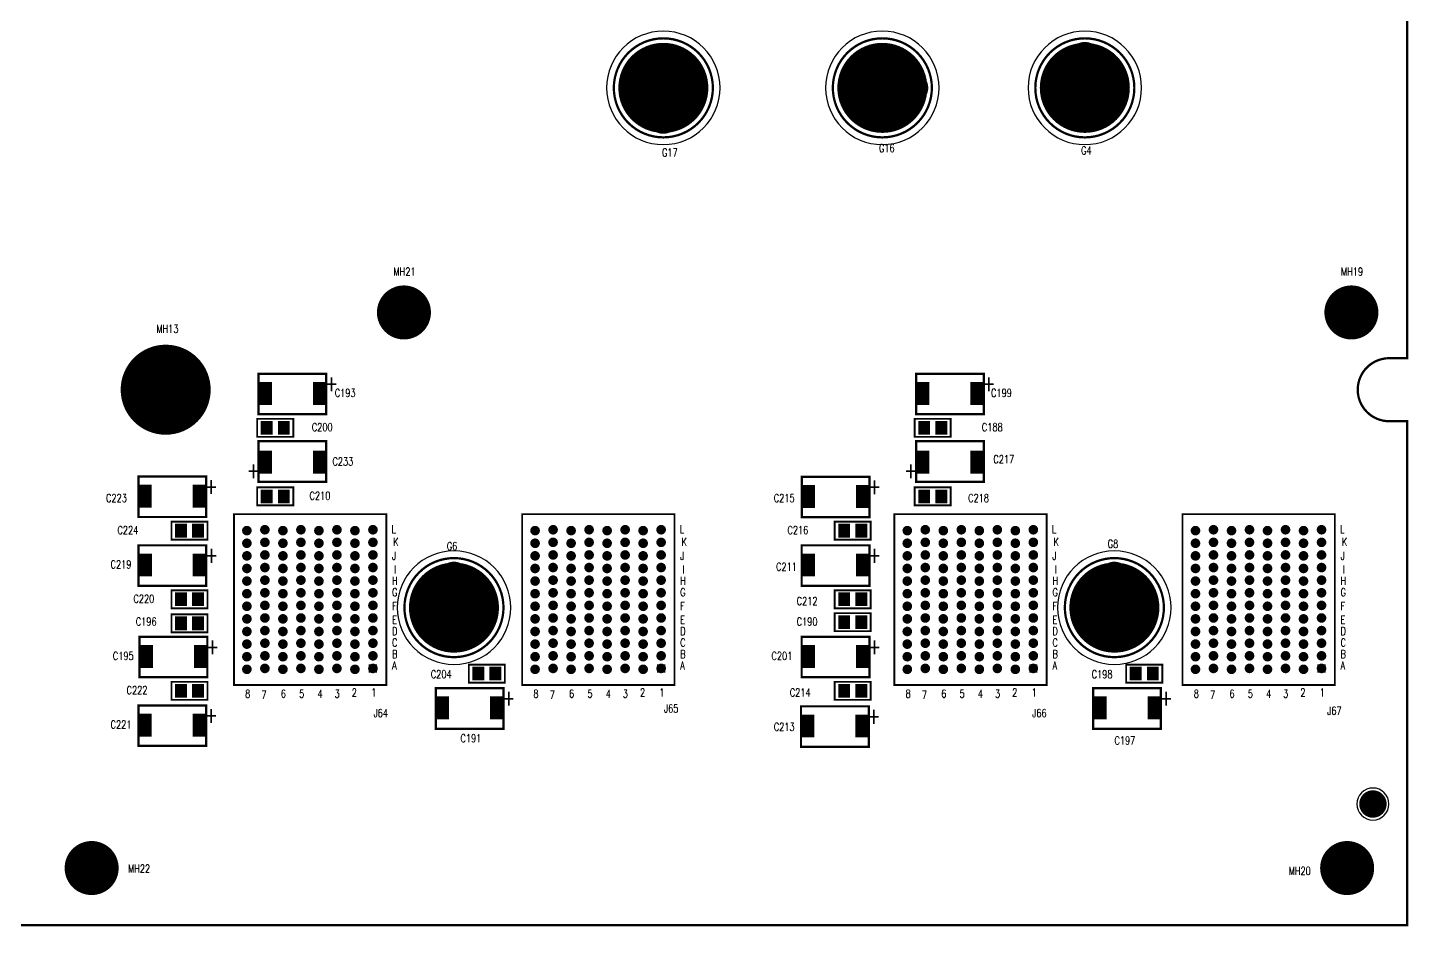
# Model space of a CAD drawing. Extents: x -1 to 432, y 0 to 280.
# Drawn here: x 278.6 to 431.9, y -0.1 to 99.7 of the extents above; entities that cross this region are included whole.
import ezdxf

# ---------------------------------------------------------------- set-up
doc = ezdxf.new("R2010")
doc.units = 0
doc.linetypes.add('KEEPOUT_00011000$0', pattern=[2, 1, 1])
doc.linetypes.add('KEEPOUT_00011110$0', pattern=[2, 1, 1])
for name, color, linetype in [('BOARD_OUTLINE_00', 2, 'CONTINUOUS'), ('DRIL_NPLTE_THRU_01', 176, 'CONTINUOUS'), ('DRIL_PLTE_THRU_01', 176, 'CONTINUOUS'), ('DRIL_SYMBOL', 2, 'CONTINUOUS'), ('KEEPOUT_-1', 2, 'CONTINUOUS'), ('PADS_INNER', 5, 'CONTINUOUS'), ('PADS_TOP', 5, 'CONTINUOUS'), ('PADS_XR_21', 4, 'CONTINUOUS'), ('PADS_XR_22', 4, 'CONTINUOUS'), ('PADS_XR_23', 4, 'CONTINUOUS'), ('PADS_XR_28', 4, 'CONTINUOUS'), ('PART_NAME_26', 255, 'CONTINUOUS'), ('PART_TOP_2DLINE_26', 222, 'CONTINUOUS'), ('PART_TOP_TEXT_26', 222, 'CONTINUOUS')]:
    doc.layers.add(name, color=color, linetype=linetype)
doc.styles.add('W0$127', font='simplex', dxfattribs={"width": 0.75})
doc.styles.add('W0$254', font='simplex', dxfattribs={"width": 0.75})

# ---------------------------------------------------------------- blocks, each defined once
blk = doc.blocks.new('SMOOTH_0$254')
at = {"const_width": 0.127}
blk.add_lwpolyline([(-0.0635, 0, 1), (0.0635, 0, 1)], format="xyb", close=True, dxfattribs=at)
blk = doc.blocks.new('BOARD_30791')
at = {"layer": 'BOARD_OUTLINE_00', "const_width": 0.254}
blk.add_lwpolyline([(0, 0), (431.8, 0), (431.8, 55.96999), (429.8, 55.96999, -1), (429.8, 62.96999), (431.8, 62.96999), (431.8, 165.94328), (429.79848, 165.94328, -1), (429.79848, 172.96638), (431.8, 172.96638), (431.8, 279.4), (419.4, 279.4), (419.40226, 279.39, -1), (412.4, 279.39), (412.4, 279.4), (297.399964, 279.4, -1), (290.399978, 279.4), (139.400026, 279.4, -1)], format="xyb", dxfattribs=at)
at = {"layer": 'BOARD_OUTLINE_00'}
for p in [(429.8, 55.96999), (431.8, 55.96999), (431.8, 0)]:
    blk.add_blockref('SMOOTH_0$254', p, dxfattribs=at)
blk = doc.blocks.new('PART_BODY_TOP_1')
at = {"layer": 'KEEPOUT_-1', "linetype": 'KEEPOUT_00011000$0'}
blk.add_lwpolyline([(-6.3, 0, 1), (6.3, 0, 1)], format="xyb", close=True, dxfattribs=at)
at = {"layer": 'PART_TOP_2DLINE_26', "const_width": 0.254}
blk.add_lwpolyline([(5.5, 0, 1), (-5.5, 0, 1)], format="xyb", close=True, dxfattribs=at)
blk = doc.blocks.new('DRIL_SYMBOL_5$15')
at = {"layer": 'DRIL_SYMBOL', "const_width": 0.0508}
for points in [[(-0.254, 0), (0.254, 0)], [(0, -0.254), (0, 0.254)]]:
    blk.add_lwpolyline(points, dxfattribs=at)
blk = doc.blocks.new('DRIL_HOLE_5$15')
at = {"const_width": 2.575}
blk.add_lwpolyline([(-1.2875, 0, 1), (1.2875, 0, 1)], format="xyb", close=True, dxfattribs=at)
blk.add_blockref('DRIL_SYMBOL_5$15', (0, 0))
blk = doc.blocks.new('PAD_0')
at = {"const_width": 5}
blk.add_lwpolyline([(0, -2.5, 1), (0, 2.5, 1)], format="xyb", close=True, dxfattribs=at)
blk = doc.blocks.new('STK_TOP_181')
at = {"layer": 'DRIL_PLTE_THRU_01'}
blk.add_blockref('DRIL_HOLE_5$15', (0, 0), dxfattribs=at)
at = {"layer": 'PADS_INNER'}
blk.add_blockref('PAD_0', (0, 0), dxfattribs=at)
at = {"layer": 'PADS_TOP'}
blk.add_blockref('PAD_0', (0, 0), dxfattribs=at)
blk = doc.blocks.new('DRIL_SYMBOL_2$55')
at = {"layer": 'DRIL_SYMBOL', "const_width": 0.0508}
for points in [[(-0.254, 0), (0.254, 0)], [(0, -0.254), (0, 0.254)]]:
    blk.add_lwpolyline(points, dxfattribs=at)
blk = doc.blocks.new('DRIL_HOLE_2$55')
at = {"const_width": 1.275}
blk.add_lwpolyline([(-0.6375, 0, 1), (0.6375, 0, 1)], format="xyb", close=True, dxfattribs=at)
blk.add_blockref('DRIL_SYMBOL_2$55', (0, 0))
blk = doc.blocks.new('PAD_1')
at = {"const_width": 1.75}
blk.add_lwpolyline([(0, -0.875, 1), (0, 0.875, 1)], format="xyb", close=True, dxfattribs=at)
blk = doc.blocks.new('STK_TOP_182')
at = {"layer": 'DRIL_PLTE_THRU_01'}
blk.add_blockref('DRIL_HOLE_2$55', (0, 0), dxfattribs=at)
at = {"layer": 'PADS_INNER'}
blk.add_blockref('PAD_1', (0, 0), dxfattribs=at)
at = {"layer": 'PADS_TOP'}
blk.add_blockref('PAD_1', (0, 0), dxfattribs=at)
blk = doc.blocks.new('SYM_TOP_3')
for name, p in [('PART_BODY_TOP_1', (0, 0)), ('STK_TOP_181', (0, 0)), ('STK_TOP_182', (3.35, 0))]:
    blk.add_blockref(name, p)
blk = doc.blocks.new('PART_TOP_5')
blk.add_blockref('SYM_TOP_3', (0, 0))
at = {"layer": 'PART_NAME_26', "style": 'W0$127', "width": 0.75}
blk.add_text('G16', height=0.889, dxfattribs=at).set_placement((-0.374, -7.138))
blk = doc.blocks.new('PART_TOP_6')
blk.add_blockref('SYM_TOP_3', (0, 0))
at = {"layer": 'PART_NAME_26', "style": 'W0$127', "width": 0.75}
blk.add_text('G17', height=0.889, rotation=90, dxfattribs=at).set_placement((7.6206, -0.1454))
blk = doc.blocks.new('PART_TOP_28')
blk.add_blockref('SYM_TOP_3', (0, 0))
at = {"layer": 'PART_NAME_26', "style": 'W0$127', "width": 0.75}
blk.add_text('G6', height=0.889, rotation=270, dxfattribs=at).set_placement((6.386, 0.8))
blk = doc.blocks.new('PART_TOP_29')
blk.add_blockref('SYM_TOP_3', (0, 0))
at = {"layer": 'PART_NAME_26', "style": 'W0$127', "width": 0.75}
blk.add_text('G8', height=0.889, rotation=270, dxfattribs=at).set_placement((6.64, 0.744))
blk = doc.blocks.new('PART_TOP_30')
blk.add_blockref('SYM_TOP_3', (0, 0))
at = {"layer": 'PART_NAME_26', "style": 'W0$127', "width": 0.75}
blk.add_text('G4', height=0.889, rotation=270, dxfattribs=at).set_placement((-7.39, 0.41))
blk = doc.blocks.new('SMOOTH_0$2032')
at = {"const_width": 0.1016}
blk.add_lwpolyline([(-0.0508, 0, 1), (0.0508, 0, 1)], format="xyb", close=True, dxfattribs=at)
blk = doc.blocks.new('PART_BODY_TOP_5')
at = {"layer": 'PART_TOP_2DLINE_26', "const_width": 0.203}
blk.add_lwpolyline([(-8.44, 9.48), (8.48, 9.48), (8.48, -9.49), (-8.44, -9.49)], close=True, dxfattribs=at)
at = {"layer": 'PART_TOP_2DLINE_26'}
for p in [(-8.44, 9.48), (8.48, 9.48), (-8.44, -9.49), (8.48, -9.49)]:
    blk.add_blockref('SMOOTH_0$2032', p, dxfattribs=at)
at = {"layer": 'PART_TOP_TEXT_26', "style": 'W0$127', "width": 0.75}
for s, p in [('L', (9.07, 7.37)), ('K', (9.25, 5.97)), ('J', (9.12, 4.39)), ('I', (9.37, 2.9)), ('H', (9.12, 1.63)), ('G', (9.12, 0.36)), ('F', (9.12, -1.17)), ('E', (9.12, -2.69)), ('C', (9.12, -5.23)), ('D', (9.12, -3.96)), ('B', (9.12, -6.5)), ('A', (9.12, -7.77)), ('8', (-7.19, -10.9)), ('7', (-5.38, -11.02)), ('6', (-3.23, -10.9)), ('5', (-1.19, -10.9)), ('4', (0.84, -10.9)), ('3', (2.74, -10.9)), ('2', (4.65, -10.77)), ('1', (6.81, -10.77))]:
    blk.add_text(s, height=0.889, dxfattribs=at).set_placement(p)
blk = doc.blocks.new('DRIL_SYMBOL_0$5')
at = {"layer": 'DRIL_SYMBOL', "const_width": 0.0508}
for points in [[(-0.254, 0), (0.254, 0)], [(0, -0.254), (0, 0.254)]]:
    blk.add_lwpolyline(points, dxfattribs=at)
blk = doc.blocks.new('DRIL_HOLE_0$5')
at = {"const_width": 0.25}
blk.add_lwpolyline([(-0.125, 0, 1), (0.125, 0, 1)], format="xyb", close=True, dxfattribs=at)
blk.add_blockref('DRIL_SYMBOL_0$5', (0, 0))
blk = doc.blocks.new('PAD_2')
at = {"const_width": 0.4572}
blk.add_lwpolyline([(0, -0.2286, 1), (0, 0.2286, 1)], format="xyb", close=True, dxfattribs=at)
blk = doc.blocks.new('PAD_3')
at = {"const_width": 0.5334}
blk.add_lwpolyline([(0, -0.2667, 1), (0, 0.2667, 1)], format="xyb", close=True, dxfattribs=at)
blk = doc.blocks.new('STK_TOP_374')
at = {"layer": 'DRIL_PLTE_THRU_01'}
blk.add_blockref('DRIL_HOLE_0$5', (0, 0), dxfattribs=at)
at = {"layer": 'PADS_INNER'}
blk.add_blockref('PAD_2', (0, 0), dxfattribs=at)
at = {"layer": 'PADS_TOP'}
blk.add_blockref('PAD_2', (0, 0), dxfattribs=at)
at = {"layer": 'PADS_XR_21'}
blk.add_blockref('PAD_3', (0, 0), dxfattribs=at)
at = {"layer": 'PADS_XR_28'}
blk.add_blockref('PAD_3', (0, 0), dxfattribs=at)
blk = doc.blocks.new('PAD_4')
at = {"const_width": 0.9144}
blk.add_lwpolyline([(-0.4572, 0), (0.4572, 0)], dxfattribs=at)
blk = doc.blocks.new('STK_TOP_377')
at = {"layer": 'DRIL_PLTE_THRU_01'}
blk.add_blockref('DRIL_HOLE_0$5', (0, 0), dxfattribs=at)
at = {"layer": 'PADS_INNER'}
blk.add_blockref('PAD_2', (0, 0), dxfattribs=at)
at = {"layer": 'PADS_TOP'}
blk.add_blockref('PAD_4', (0, 0), dxfattribs=at)
at = {"layer": 'PADS_XR_21'}
blk.add_blockref('PAD_3', (0, 0), dxfattribs=at)
at = {"layer": 'PADS_XR_28'}
blk.add_blockref('PAD_3', (0, 0), dxfattribs=at)
blk = doc.blocks.new('SYM_TOP_7')
for name, p in [('PART_BODY_TOP_5', (0, 0)), ('STK_TOP_374', (-7, 7.65)), ('STK_TOP_374', (-5, 7.75)), ('STK_TOP_374', (-3, 7.65)), ('STK_TOP_374', (-1, 7.75)), ('STK_TOP_374', (1, 7.65)), ('STK_TOP_374', (3, 7.75)), ('STK_TOP_374', (5, 7.65)), ('STK_TOP_374', (7, 7.75)), ('STK_TOP_374', (-7, 6.25)), ('STK_TOP_374', (-5, 6.35)), ('STK_TOP_374', (-3, 6.25)), ('STK_TOP_374', (-1, 6.35)), ('STK_TOP_374', (1, 6.25)), ('STK_TOP_374', (3, 6.35)), ('STK_TOP_374', (5, 6.25)), ('STK_TOP_374', (7, 6.35)), ('STK_TOP_374', (-7, 4.85)), ('STK_TOP_374', (-5, 4.95)), ('STK_TOP_374', (-3, 4.85)), ('STK_TOP_374', (-1, 4.95)), ('STK_TOP_374', (1, 4.85)), ('STK_TOP_374', (3, 4.95)), ('STK_TOP_374', (5, 4.85)), ('STK_TOP_374', (7, 4.95)), ('STK_TOP_374', (-7, 3.45)), ('STK_TOP_374', (-5, 3.55)), ('STK_TOP_374', (-3, 3.45)), ('STK_TOP_374', (-1, 3.55)), ('STK_TOP_374', (1, 3.45)), ('STK_TOP_374', (3, 3.55)), ('STK_TOP_374', (5, 3.45)), ('STK_TOP_374', (7, 3.55)), ('STK_TOP_374', (-7, 2.05)), ('STK_TOP_374', (-5, 2.15)), ('STK_TOP_374', (-3, 2.05)), ('STK_TOP_374', (-1, 2.15)), ('STK_TOP_374', (1, 2.05)), ('STK_TOP_374', (3, 2.15)), ('STK_TOP_374', (5, 2.05)), ('STK_TOP_374', (7, 2.15)), ('STK_TOP_374', (-7, 0.65)), ('STK_TOP_374', (-5, 0.75)), ('STK_TOP_374', (-3, 0.65)), ('STK_TOP_374', (-1, 0.75)), ('STK_TOP_374', (1, 0.65)), ('STK_TOP_374', (3, 0.75)), ('STK_TOP_374', (5, 0.65)), ('STK_TOP_374', (7, 0.75)), ('STK_TOP_374', (-7, -0.75)), ('STK_TOP_374', (-5, -0.65)), ('STK_TOP_374', (-5, -2.05)), ('STK_TOP_374', (-3, -0.75)), ('STK_TOP_374', (-1, -0.65)), ('STK_TOP_374', (-1, -2.05)), ('STK_TOP_374', (1, -0.75)), ('STK_TOP_374', (3, -0.65)), ('STK_TOP_374', (3, -2.05)), ('STK_TOP_374', (5, -0.75)), ('STK_TOP_374', (7, -0.65)), ('STK_TOP_374', (7, -2.05)), ('STK_TOP_374', (-7, -2.15)), ('STK_TOP_374', (-7, -3.55)), ('STK_TOP_374', (-5, -3.45)), ('STK_TOP_374', (-3, -2.15)), ('STK_TOP_374', (-3, -3.55)), ('STK_TOP_374', (-1, -3.45)), ('STK_TOP_374', (1, -2.15)), ('STK_TOP_374', (1, -3.55)), ('STK_TOP_374', (3, -3.45)), ('STK_TOP_374', (5, -2.15)), ('STK_TOP_374', (5, -3.55)), ('STK_TOP_374', (7, -3.45)), ('STK_TOP_374', (-7, -4.95)), ('STK_TOP_374', (-5, -4.85)), ('STK_TOP_374', (-3, -4.95)), ('STK_TOP_374', (-1, -4.85)), ('STK_TOP_374', (1, -4.95)), ('STK_TOP_374', (3, -4.85)), ('STK_TOP_374', (5, -4.95)), ('STK_TOP_374', (7, -4.85)), ('STK_TOP_374', (-7, -6.35)), ('STK_TOP_374', (-5, -6.25)), ('STK_TOP_374', (-3, -6.35)), ('STK_TOP_374', (-1, -6.25)), ('STK_TOP_374', (1, -6.35)), ('STK_TOP_374', (3, -6.25)), ('STK_TOP_374', (5, -6.35)), ('STK_TOP_374', (7, -6.25)), ('STK_TOP_374', (-7, -7.75)), ('STK_TOP_374', (-5, -7.65)), ('STK_TOP_374', (-3, -7.75)), ('STK_TOP_374', (-1, -7.65)), ('STK_TOP_374', (1, -7.75)), ('STK_TOP_374', (3, -7.65)), ('STK_TOP_374', (5, -7.75)), ('STK_TOP_377', (7, -7.65))]:
    blk.add_blockref(name, p)
blk = doc.blocks.new('PART_TOP_48')
blk.add_blockref('SYM_TOP_7', (0, 0))
at = {"layer": 'PART_NAME_26', "style": 'W0$127', "width": 0.75}
blk.add_text('J64', height=0.889, dxfattribs=at).set_placement((7.072, -13.056))
blk = doc.blocks.new('PART_TOP_49')
blk.add_blockref('SYM_TOP_7', (0, 0))
at = {"layer": 'PART_NAME_26', "style": 'W0$127', "width": 0.75}
blk.add_text('J65', height=0.889, dxfattribs=at).set_placement((7.32, -12.548))
blk = doc.blocks.new('PART_TOP_50')
blk.add_blockref('SYM_TOP_7', (0, 0))
at = {"layer": 'PART_NAME_26', "style": 'W0$127', "width": 0.75}
blk.add_text('J66', height=0.889, dxfattribs=at).set_placement((6.874, -13.056))
blk = doc.blocks.new('PART_TOP_51')
blk.add_blockref('SYM_TOP_7', (0, 0))
at = {"layer": 'PART_NAME_26', "style": 'W0$127', "width": 0.75}
blk.add_text('J67', height=0.889, dxfattribs=at).set_placement((7.63, -12.802))
blk = doc.blocks.new('PART_BODY_TOP_30796')
at = {"layer": 'PART_TOP_2DLINE_26', "const_width": 0.254}
blk.add_lwpolyline([(-3.7592, 2.3114), (3.7592, 2.3114), (3.7592, -2.1844), (-3.7592, -2.1844)], close=True, dxfattribs=at)
at = {"layer": 'PART_TOP_2DLINE_26'}
for p in [(-3.7592, 2.3114), (3.7592, 2.3114), (-3.7592, -2.1844), (3.7592, -2.1844)]:
    blk.add_blockref('SMOOTH_0$254', p, dxfattribs=at)
at = {"layer": 'PART_TOP_TEXT_26', "style": 'W0$254', "width": 0.75}
blk.add_text('+', height=1.778, dxfattribs=at).set_placement((-5.08, -1.778))
blk = doc.blocks.new('DRIL_HOLE_0')
blk.add_lwpolyline([(0, 0, 1), (0, 0, 1)], format="xyb", close=True)
blk = doc.blocks.new('PAD_12')
blk.add_lwpolyline([(0, 0, 1), (0, 0, 1)], format="xyb", close=True)
blk = doc.blocks.new('PAD_13')
at = {"const_width": 1.4524}
blk.add_lwpolyline([(-1.2762, 0), (1.2762, 0)], dxfattribs=at)
blk = doc.blocks.new('PAD_14')
at = {"const_width": 1.3}
blk.add_lwpolyline([(-1.2, 0), (1.2, 0)], dxfattribs=at)
blk = doc.blocks.new('STK_TOP_130')
at = {"layer": 'DRIL_NPLTE_THRU_01'}
blk.add_blockref('DRIL_HOLE_0', (0, 0), dxfattribs=at)
at = {"layer": 'PADS_INNER'}
blk.add_blockref('PAD_12', (0, 0), dxfattribs=at)
at = {"layer": 'PADS_TOP', "rotation": 90}
blk.add_blockref('PAD_14', (0, 0), dxfattribs=at)
at = {"layer": 'PADS_XR_21', "rotation": 90}
blk.add_blockref('PAD_13', (0, 0), dxfattribs=at)
at = {"layer": 'PADS_XR_23', "rotation": 90}
blk.add_blockref('PAD_14', (0, 0), dxfattribs=at)
blk = doc.blocks.new('SYM_TOP_13')
for name, p in [('PART_BODY_TOP_30796', (0, 0)), ('STK_TOP_130', (-2.9972, 0)), ('STK_TOP_130', (3.0028, 0))]:
    blk.add_blockref(name, p)
blk = doc.blocks.new('PART_TOP_178')
blk.add_blockref('SYM_TOP_13', (0, 0))
at = {"layer": 'PART_NAME_26', "style": 'W0$127', "width": 0.75}
blk.add_text('C191', height=0.889, rotation=180, dxfattribs=at).set_placement((1.02, 3.81))
blk = doc.blocks.new('PART_TOP_179')
blk.add_blockref('SYM_TOP_13', (0, 0))
at = {"layer": 'PART_NAME_26', "style": 'W0$127', "width": 0.75}
blk.add_text('C193', height=0.889, rotation=180, dxfattribs=at).set_placement((-4.7, 0.38))
blk = doc.blocks.new('PART_TOP_180')
blk.add_blockref('SYM_TOP_13', (0, 0))
at = {"layer": 'PART_NAME_26', "style": 'W0$127', "width": 0.75}
blk.add_text('C195', height=0.889, rotation=180, dxfattribs=at).set_placement((6.731, 0.381))
blk = doc.blocks.new('PART_TOP_181')
blk.add_blockref('SYM_TOP_13', (0, 0))
at = {"layer": 'PART_NAME_26', "style": 'W0$127', "width": 0.75}
blk.add_text('C197', height=0.889, rotation=180, dxfattribs=at).set_placement((1.4, 4.06))
blk = doc.blocks.new('PART_TOP_182')
blk.add_blockref('SYM_TOP_13', (0, 0))
at = {"layer": 'PART_NAME_26', "style": 'W0$127', "width": 0.75}
blk.add_text('C199', height=0.889, rotation=180, dxfattribs=at).set_placement((-4.57, 0.38))
blk = doc.blocks.new('PART_TOP_183')
blk.add_blockref('SYM_TOP_13', (0, 0))
at = {"layer": 'PART_NAME_26', "style": 'W0$127', "width": 0.75}
blk.add_text('C201', height=0.889, rotation=180, dxfattribs=at).set_placement((7.112, 0.381))
blk = doc.blocks.new('PART_TOP_188')
blk.add_blockref('SYM_TOP_13', (0, 0))
at = {"layer": 'PART_NAME_26', "style": 'W0$127', "width": 0.75}
blk.add_text('C211', height=0.889, rotation=180, dxfattribs=at).set_placement((6.604, 0.635))
blk = doc.blocks.new('PART_TOP_189')
blk.add_blockref('SYM_TOP_13', (0, 0))
at = {"layer": 'PART_NAME_26', "style": 'W0$127', "width": 0.75}
blk.add_text('C213', height=0.889, rotation=180, dxfattribs=at).set_placement((6.783324, 0.534924))
blk = doc.blocks.new('PART_TOP_190')
blk.add_blockref('SYM_TOP_13', (0, 0))
at = {"layer": 'PART_NAME_26', "style": 'W0$127', "width": 0.75}
blk.add_text('C215', height=0.889, rotation=180, dxfattribs=at).set_placement((6.865112, 0.631952))
blk = doc.blocks.new('PART_TOP_191')
blk.add_blockref('SYM_TOP_13', (0, 0))
at = {"layer": 'PART_NAME_26', "style": 'W0$127', "width": 0.75}
blk.add_text('C217', height=0.889, dxfattribs=at).set_placement((4.826, -0.127))
blk = doc.blocks.new('PART_TOP_192')
blk.add_blockref('SYM_TOP_13', (0, 0))
at = {"layer": 'PART_NAME_26', "style": 'W0$127', "width": 0.75}
blk.add_text('C219', height=0.889, rotation=180, dxfattribs=at).set_placement((6.858, 0.381))
blk = doc.blocks.new('PART_TOP_193')
blk.add_blockref('SYM_TOP_13', (0, 0))
at = {"layer": 'PART_NAME_26', "style": 'W0$127', "width": 0.75}
blk.add_text('C221', height=0.889, rotation=180, dxfattribs=at).set_placement((6.846062, 0.378968))
blk = doc.blocks.new('PART_TOP_194')
blk.add_blockref('SYM_TOP_13', (0, 0))
at = {"layer": 'PART_NAME_26', "style": 'W0$127', "width": 0.75}
blk.add_text('C223', height=0.889, rotation=180, dxfattribs=at).set_placement((7.358888, 0.654558))
blk = doc.blocks.new('PART_TOP_199')
blk.add_blockref('SYM_TOP_13', (0, 0))
at = {"layer": 'PART_NAME_26', "style": 'W0$127', "width": 0.75}
blk.add_text('C233', height=0.889, dxfattribs=at).set_placement((4.445, -0.381))
blk = doc.blocks.new('PART_BODY_TOP_30799')
at = {"layer": 'PART_TOP_2DLINE_26', "const_width": 0.2032}
blk.add_lwpolyline([(-1.999996, -0.999998), (1.999996, -0.999998), (1.999996, 0.999998), (-1.999996, 0.999998), (-1.999996, -0.999998)], dxfattribs=at)
at = {"layer": 'PART_TOP_2DLINE_26'}
for p in [(-1.999996, 0.999998), (1.999996, 0.999998), (-1.999996, -0.999998), (-1.999996, -0.999998), (1.999996, -0.999998)]:
    blk.add_blockref('SMOOTH_0$2032', p, dxfattribs=at)
blk = doc.blocks.new('PAD_15')
at = {"const_width": 1.321}
blk.add_lwpolyline([(-0.762, 0), (0.762, 0)], dxfattribs=at)
blk = doc.blocks.new('STK_TOP_54')
at = {"layer": 'DRIL_PLTE_THRU_01'}
blk.add_blockref('DRIL_HOLE_0', (0, 0), dxfattribs=at)
at = {"layer": 'PADS_INNER'}
blk.add_blockref('PAD_12', (0, 0), dxfattribs=at)
at = {"layer": 'PADS_TOP', "rotation": 90}
blk.add_blockref('PAD_15', (0, 0), dxfattribs=at)
blk = doc.blocks.new('SYM_TOP_16')
for name, p in [('PART_BODY_TOP_30799', (0, 0)), ('STK_TOP_54', (-0.94996, 0)), ('STK_TOP_54', (0.94996, 0))]:
    blk.add_blockref(name, p)
blk = doc.blocks.new('PART_TOP_306')
blk.add_blockref('SYM_TOP_16', (0, 0))
at = {"layer": 'PART_NAME_26', "style": 'W0$127', "width": 0.75}
blk.add_text('C188', height=0.889, rotation=180, dxfattribs=at).set_placement((-5.46, 0.38))
blk = doc.blocks.new('PART_TOP_307')
blk.add_blockref('SYM_TOP_16', (0, 0))
at = {"layer": 'PART_NAME_26', "style": 'W0$127', "width": 0.75}
blk.add_text('C190', height=0.889, rotation=180, dxfattribs=at).set_placement((6.223, 0.381))
blk = doc.blocks.new('PART_TOP_310')
blk.add_blockref('SYM_TOP_16', (0, 0))
at = {"layer": 'PART_NAME_26', "style": 'W0$127', "width": 0.75}
blk.add_text('C196', height=0.889, rotation=180, dxfattribs=at).set_placement((5.969, 0.254))
blk = doc.blocks.new('PART_TOP_311')
blk.add_blockref('SYM_TOP_16', (0, 0))
at = {"layer": 'PART_NAME_26', "style": 'W0$127', "width": 0.75}
blk.add_text('C198', height=0.889, rotation=180, dxfattribs=at).set_placement((5.842, 0.508))
blk = doc.blocks.new('PART_TOP_312')
blk.add_blockref('SYM_TOP_16', (0, 0))
at = {"layer": 'PART_NAME_26', "style": 'W0$127', "width": 0.75}
blk.add_text('C200', height=0.889, rotation=180, dxfattribs=at).set_placement((-4.06, 0.38))
blk = doc.blocks.new('PART_TOP_314')
blk.add_blockref('SYM_TOP_16', (0, 0))
at = {"layer": 'PART_NAME_26', "style": 'W0$127', "width": 0.75}
blk.add_text('C204', height=0.889, rotation=180, dxfattribs=at).set_placement((6.223, 0.508))
blk = doc.blocks.new('PART_TOP_317')
blk.add_blockref('SYM_TOP_16', (0, 0))
at = {"layer": 'PART_NAME_26', "style": 'W0$127', "width": 0.75}
blk.add_text('C210', height=0.889, dxfattribs=at).set_placement((3.81, -0.381))
blk = doc.blocks.new('PART_TOP_318')
blk.add_blockref('SYM_TOP_16', (0, 0))
at = {"layer": 'PART_NAME_26', "style": 'W0$127', "width": 0.75}
blk.add_text('C212', height=0.889, rotation=180, dxfattribs=at).set_placement((6.223, 0.635))
blk = doc.blocks.new('PART_TOP_319')
blk.add_blockref('SYM_TOP_16', (0, 0))
at = {"layer": 'PART_NAME_26', "style": 'W0$127', "width": 0.75}
blk.add_text('C214', height=0.889, rotation=180, dxfattribs=at).set_placement((6.985, 0.635))
blk = doc.blocks.new('PART_TOP_320')
blk.add_blockref('SYM_TOP_16', (0, 0))
at = {"layer": 'PART_NAME_26', "style": 'W0$127', "width": 0.75}
blk.add_text('C216', height=0.889, rotation=180, dxfattribs=at).set_placement((7.239, 0.381))
blk = doc.blocks.new('PART_TOP_321')
blk.add_blockref('SYM_TOP_16', (0, 0))
at = {"layer": 'PART_NAME_26', "style": 'W0$127', "width": 0.75}
blk.add_text('C218', height=0.889, dxfattribs=at).set_placement((3.937, -0.635))
blk = doc.blocks.new('PART_TOP_322')
blk.add_blockref('SYM_TOP_16', (0, 0))
at = {"layer": 'PART_NAME_26', "style": 'W0$127', "width": 0.75}
blk.add_text('C220', height=0.889, rotation=180, dxfattribs=at).set_placement((6.223, 0.381))
blk = doc.blocks.new('PART_TOP_323')
blk.add_blockref('SYM_TOP_16', (0, 0))
at = {"layer": 'PART_NAME_26', "style": 'W0$127', "width": 0.75}
blk.add_text('C222', height=0.889, rotation=180, dxfattribs=at).set_placement((6.985, 0.381))
blk = doc.blocks.new('PART_TOP_324')
blk.add_blockref('SYM_TOP_16', (0, 0))
at = {"layer": 'PART_NAME_26', "style": 'W0$127', "width": 0.75}
blk.add_text('C224', height=0.889, rotation=180, dxfattribs=at).set_placement((8.001, 0.381))
blk = doc.blocks.new('DRIL_SYMBOL_7')
at = {"layer": 'DRIL_SYMBOL', "const_width": 0.0508}
for points in [[(-0.254, 0), (0.254, 0)], [(0, -0.254), (0, 0.254)]]:
    blk.add_lwpolyline(points, dxfattribs=at)
blk = doc.blocks.new('DRIL_HOLE_7')
at = {"const_width": 3.5}
blk.add_lwpolyline([(-1.75, 0, 1), (1.75, 0, 1)], format="xyb", close=True, dxfattribs=at)
blk.add_blockref('DRIL_SYMBOL_7', (0, 0))
blk = doc.blocks.new('STK_TOP_205')
at = {"layer": 'DRIL_PLTE_THRU_01'}
blk.add_blockref('DRIL_HOLE_7', (0, 0), dxfattribs=at)
at = {"layer": 'PADS_INNER'}
blk.add_blockref('PAD_0', (0, 0), dxfattribs=at)
at = {"layer": 'PADS_TOP'}
blk.add_blockref('PAD_0', (0, 0), dxfattribs=at)
blk = doc.blocks.new('SYM_TOP_12')
blk.add_blockref('STK_TOP_205', (0, 0))
blk = doc.blocks.new('PART_TOP_342')
blk.add_blockref('SYM_TOP_12', (0, 0))
at = {"layer": 'PART_NAME_26', "style": 'W0$127', "width": 0.75}
blk.add_text('MH13', height=0.889, rotation=90, dxfattribs=at).set_placement((-6.315964, -1.038098))
blk = doc.blocks.new('DRIL_SYMBOL_3$5')
at = {"layer": 'DRIL_SYMBOL', "const_width": 0.0508}
for points in [[(-0.254, 0), (0.254, 0)], [(0, -0.254), (0, 0.254)]]:
    blk.add_lwpolyline(points, dxfattribs=at)
blk = doc.blocks.new('DRIL_HOLE_3$5')
at = {"const_width": 1.75}
blk.add_lwpolyline([(-0.875, 0, 1), (0.875, 0, 1)], format="xyb", close=True, dxfattribs=at)
blk.add_blockref('DRIL_SYMBOL_3$5', (0, 0))
blk = doc.blocks.new('PAD_18')
at = {"const_width": 3}
blk.add_lwpolyline([(0, -1.5, 1), (0, 1.5, 1)], format="xyb", close=True, dxfattribs=at)
blk = doc.blocks.new('STK_TOP_206')
at = {"layer": 'DRIL_PLTE_THRU_01'}
blk.add_blockref('DRIL_HOLE_3$5', (0, 0), dxfattribs=at)
at = {"layer": 'PADS_INNER'}
blk.add_blockref('PAD_18', (0, 0), dxfattribs=at)
at = {"layer": 'PADS_TOP'}
blk.add_blockref('PAD_18', (0, 0), dxfattribs=at)
blk = doc.blocks.new('SYM_TOP_11')
blk.add_blockref('STK_TOP_206', (0, 0))
blk = doc.blocks.new('PART_TOP_355')
blk.add_blockref('SYM_TOP_11', (0, 0))
at = {"layer": 'PART_NAME_26', "style": 'W0$127', "width": 0.75}
blk.add_text('MH19', height=0.889, dxfattribs=at).set_placement((-1.16332, 4.086))
blk = doc.blocks.new('PART_TOP_357')
blk.add_blockref('SYM_TOP_11', (0, 0))
at = {"layer": 'PART_NAME_26', "style": 'W0$127', "width": 0.75}
blk.add_text('MH20', height=0.889, dxfattribs=at).set_placement((-6.49732, -0.762))
blk = doc.blocks.new('PART_TOP_358')
blk.add_blockref('SYM_TOP_11', (0, 0))
at = {"layer": 'PART_NAME_26', "style": 'W0$127', "width": 0.75}
blk.add_text('MH21', height=0.889, dxfattribs=at).set_placement((-1.16332, 4.086))
blk = doc.blocks.new('PART_TOP_359')
blk.add_blockref('SYM_TOP_11', (0, 0))
at = {"layer": 'PART_NAME_26', "style": 'W0$127', "width": 0.75}
blk.add_text('MH22', height=0.889, dxfattribs=at).set_placement((4.03606, -0.508))
blk = doc.blocks.new('PART_BODY_TOP_31840')
at = {"layer": 'KEEPOUT_-1', "linetype": 'KEEPOUT_00011110$0'}
blk.add_lwpolyline([(-1.778, 0, 1), (1.778, 0, 1)], format="xyb", close=True, dxfattribs=at)
blk = doc.blocks.new('PAD_23')
at = {"const_width": 1.524}
blk.add_lwpolyline([(0, -0.762, 1), (0, 0.762, 1)], format="xyb", close=True, dxfattribs=at)
blk = doc.blocks.new('PAD_22')
at = {"const_width": 0.762}
blk.add_lwpolyline([(0, -0.381, 1), (0, 0.381, 1)], format="xyb", close=True, dxfattribs=at)
blk = doc.blocks.new('STK_TOP_372')
at = {"layer": 'DRIL_PLTE_THRU_01'}
blk.add_blockref('DRIL_HOLE_0', (0, 0), dxfattribs=at)
at = {"layer": 'PADS_INNER'}
blk.add_blockref('PAD_12', (0, 0), dxfattribs=at)
at = {"layer": 'PADS_TOP'}
blk.add_blockref('PAD_22', (0, 0), dxfattribs=at)
at = {"layer": 'PADS_XR_21'}
blk.add_blockref('PAD_23', (0, 0), dxfattribs=at)
at = {"layer": 'PADS_XR_22'}
blk.add_blockref('PAD_12', (0, 0), dxfattribs=at)
at = {"layer": 'PADS_XR_23'}
blk.add_blockref('PAD_12', (0, 0), dxfattribs=at)
at = {"layer": 'PADS_XR_28'}
blk.add_blockref('PAD_23', (0, 0), dxfattribs=at)
blk = doc.blocks.new('SYM_TOP_22')
for name in ['PART_BODY_TOP_31840', 'STK_TOP_372']:
    blk.add_blockref(name, (0, 0))
blk = doc.blocks.new('PART_TOP_387')
blk.add_blockref('SYM_TOP_22', (0, 0))

msp = doc.modelspace()

# ---------------------------------------------------------------- block references
for name, p in [('BOARD_30791', (0, 0)), ('PART_TOP_5', (373.5, 92.99)), ('PART_TOP_358', (320.36276, 68.05)), ('PART_TOP_355', (425.59732, 68.05)), ('PART_TOP_199', (307.975, 51.435)), ('PART_TOP_191', (381, 51.435)), ('PART_TOP_317', (306.07, 47.625)), ('PART_TOP_321', (379.095, 47.625)), ('PART_TOP_48', (309.92, 36.17)), ('PART_TOP_49', (341.93, 36.17)), ('PART_TOP_50', (383.27, 36.17)), ('PART_TOP_51', (415.28, 36.17)), ('PART_TOP_387', (427.99, 13.462)), ('PART_TOP_359', (285.67634, 6.35)), ('PART_TOP_357', (425.12432, 6.35))]:
    msp.add_blockref(name, p)
for name, p, rotation in [('PART_TOP_6', (349.175, 92.99), 270), ('PART_TOP_30', (395.99, 92.99), 90), ('PART_TOP_342', (293.900098, 59.470036), 270), ('PART_TOP_179', (307.975, 59.055), 180), ('PART_TOP_182', (381, 59.055), 180), ('PART_TOP_312', (306.07, 55.245), 180), ('PART_TOP_306', (379.095, 55.245), 180), ('PART_TOP_194', (294.632888, 47.644558), 180), ('PART_TOP_190', (368.307112, 47.621952), 180), ('PART_TOP_324', (296.545, 43.815), 180), ('PART_TOP_320', (370.205, 43.815), 180), ('PART_TOP_192', (294.64, 40.005), 180), ('PART_TOP_28', (325.92, 35.27), 90), ('PART_TOP_188', (368.3, 40.005), 180), ('PART_TOP_29', (399.27, 35.27), 90), ('PART_TOP_322', (296.545, 36.195), 180), ('PART_TOP_318', (370.205, 36.195), 180), ('PART_TOP_310', (296.545, 33.528), 180), ('PART_TOP_307', (370.205, 33.655), 180), ('PART_TOP_180', (294.767, 29.845), 180), ('PART_TOP_183', (368.3, 29.845), 180), ('PART_TOP_314', (329.565, 27.94), 180), ('PART_TOP_311', (402.59, 27.94), 180), ('PART_TOP_323', (296.545, 26.035), 180), ('PART_TOP_178', (327.66, 24.13), 180), ('PART_TOP_319', (370.205, 26.035), 180), ('PART_TOP_181', (400.685, 24.13), 180), ('PART_TOP_193', (294.628062, 22.222968), 180), ('PART_TOP_189', (368.225324, 22.124924), 180)]:
    msp.add_blockref(name, p, dxfattribs=dict(rotation=rotation))

doc.saveas('drawing.dxf')
